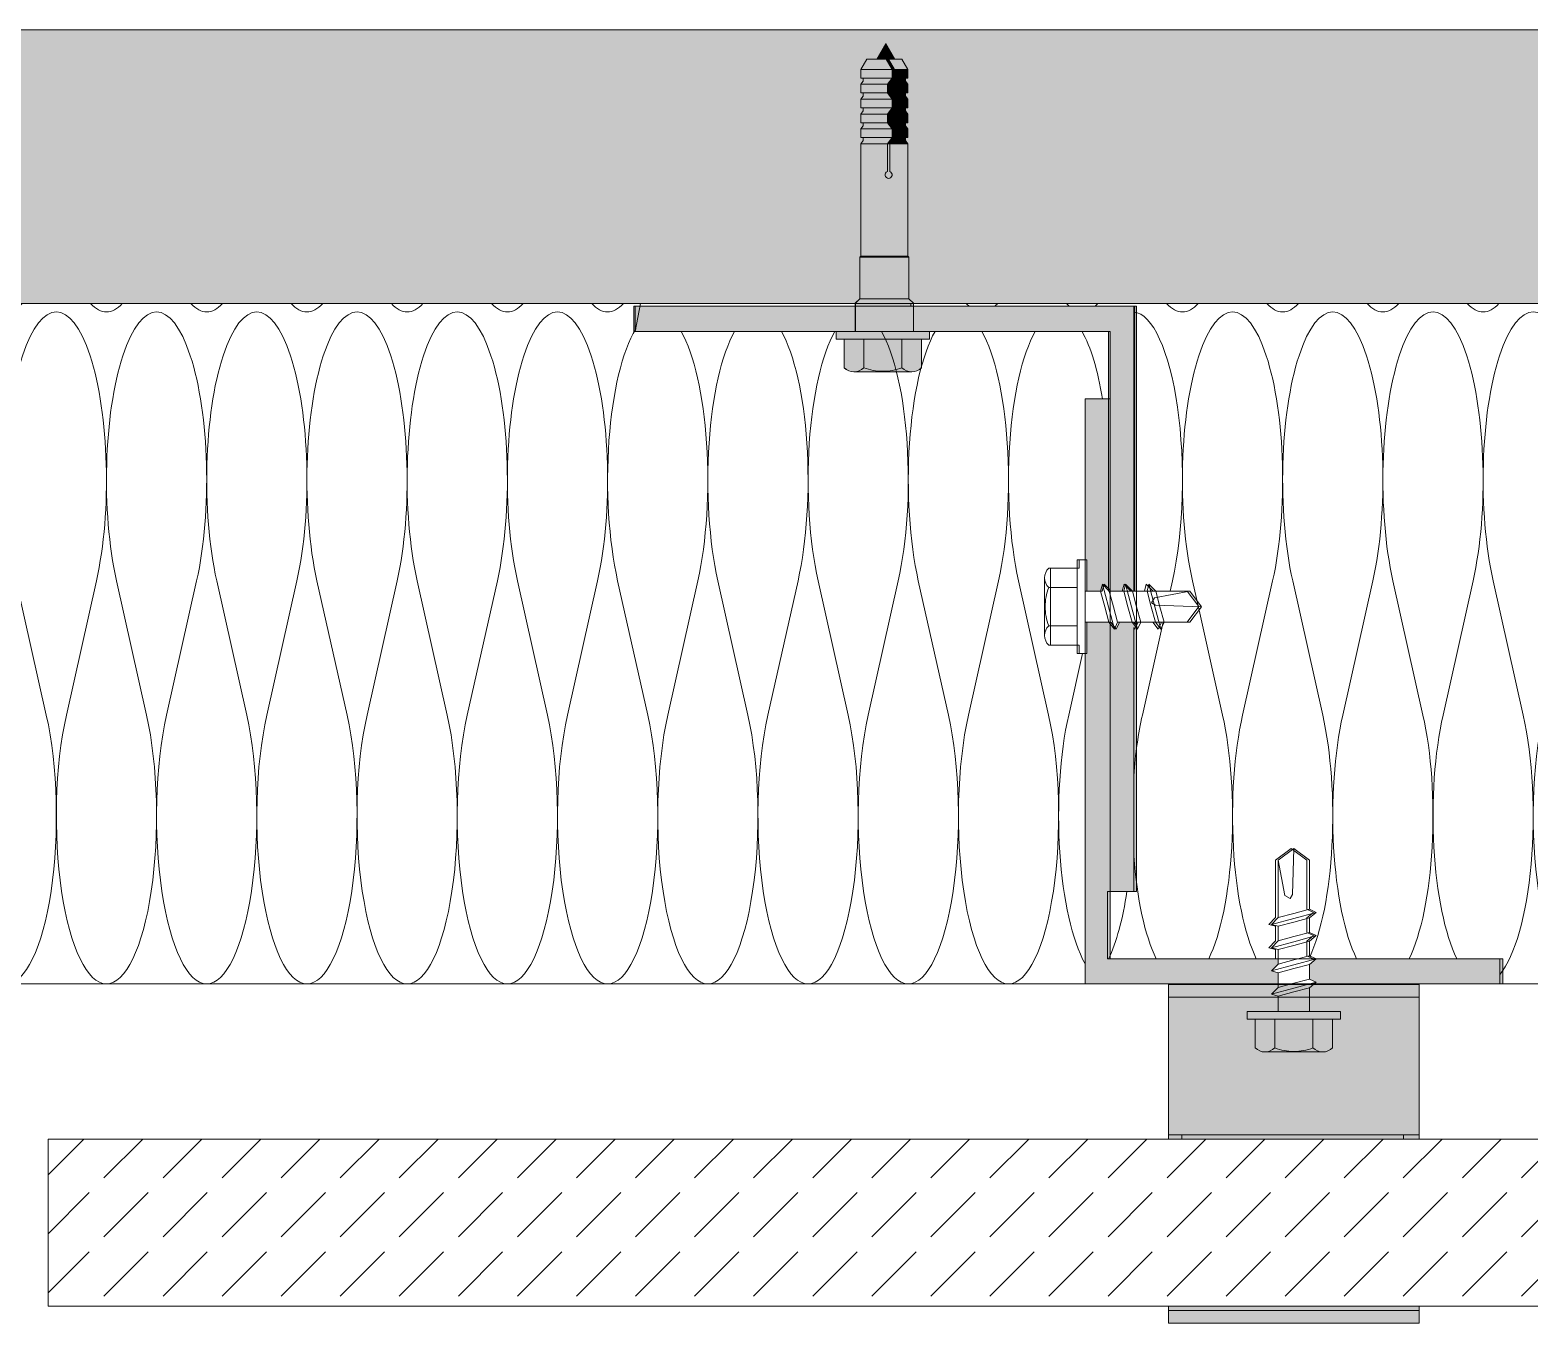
# Model space of a CAD drawing. Extents: x -106823 to -42801, y 48734 to 74234.
# Drawn here: x -58637 to -56842, y 68486 to 70034 of the extents above; entities that cross this region are included whole.
import ezdxf

# ---------------------------------------------------------------- set-up
doc = ezdxf.new("R2010")
doc.units = 0
doc.header["$MEASUREMENT"] = 0
for name, color, linetype, lineweight, true_color in [('2D - Ogólne_Pen_No__2', 7, 'Continuous', 15, 0x7f7f7f), ('2D Drafting - General_Pen_No__102', 7, 'Continuous', 13, 0xcccccc), ('2D Drafting - General_Pen_No__141', 7, 'Continuous', 0, 0xe8e8e8), ('2D Drafting - General_Pen_No__2', 7, 'Continuous', 15, 0x7f7f7f), ('2D Drafting - General_Pen_No__61', 7, 'Continuous', 20, 0x6a6a6a), ('2D Drafting - General_Pen_No__81', 7, 'Continuous', 20, 0x6a6a6a)]:
    doc.layers.add(name, color=color, linetype=linetype, lineweight=lineweight, true_color=true_color)
doc.layers.add('2D Drafting - General_Pen_No__1', color=7, linetype='Continuous', lineweight=13)
doc.layers.add('2D Drafting - General_Pen_No__121', color=255, linetype='Continuous', lineweight=0)

# ---------------------------------------------------------------- blocks, each defined once
blk = doc.blocks.new('*X56')
at = {"layer": '2D Drafting - General_Pen_No__61', "linetype": 'Continuous'}
for p, q in [((-59877.4, 69374.7), (-59888.6, 69324.7)), ((-59853.4, 69374.7), (-59817.4, 69213.9)), ((-59757.4, 69374.7), (-59793.4, 69213.9)), ((-59733.4, 69374.7), (-59697.4, 69213.9)), ((-59637.4, 69374.7), (-59673.4, 69213.9)), ((-59613.4, 69374.7), (-59577.4, 69213.9)), ((-59517.4, 69374.7), (-59553.4, 69213.9)), ((-59493.4, 69374.7), (-59457.4, 69213.9)), ((-59397.4, 69374.7), (-59433.4, 69213.9)), ((-59373.4, 69374.7), (-59337.4, 69213.9)), ((-59277.4, 69374.7), (-59313.4, 69213.9)), ((-59253.4, 69374.7), (-59217.4, 69213.9)), ((-59157.4, 69374.7), (-59193.4, 69213.9)), ((-59133.4, 69374.7), (-59097.4, 69213.9)), ((-59037.4, 69374.7), (-59073.4, 69213.9)), ((-59013.4, 69374.7), (-58977.4, 69213.9)), ((-58917.4, 69374.7), (-58953.4, 69213.9)), ((-58893.4, 69374.7), (-58857.4, 69213.9)), ((-58797.4, 69374.7), (-58833.4, 69213.9)), ((-58773.4, 69374.7), (-58737.4, 69213.9)), ((-58677.4, 69374.7), (-58713.4, 69213.9)), ((-58653.4, 69374.7), (-58617.4, 69213.9)), ((-58557.4, 69374.7), (-58593.4, 69213.9)), ((-58533.4, 69374.7), (-58497.4, 69213.9)), ((-58437.4, 69374.7), (-58473.4, 69213.9)), ((-58413.4, 69374.7), (-58377.4, 69213.9)), ((-58317.4, 69374.7), (-58353.4, 69213.9)), ((-58293.4, 69374.7), (-58257.4, 69213.9)), ((-58197.4, 69374.7), (-58233.4, 69213.9)), ((-58173.4, 69374.7), (-58137.4, 69213.9)), ((-58077.4, 69374.7), (-58113.4, 69213.9)), ((-58053.4, 69374.7), (-58017.4, 69213.9)), ((-57957.4, 69374.7), (-57993.4, 69213.9)), ((-57933.4, 69374.7), (-57897.4, 69213.9)), ((-57837.4, 69374.7), (-57873.4, 69213.9)), ((-57813.4, 69374.7), (-57777.4, 69213.9)), ((-57717.4, 69374.7), (-57753.4, 69213.9)), ((-57693.4, 69374.7), (-57657.4, 69213.9)), ((-57597.4, 69374.7), (-57633.4, 69213.9)), ((-57573.4, 69374.7), (-57537.4, 69213.9)), ((-57477.4, 69374.7), (-57513.4, 69213.9)), ((-57453.4, 69374.7), (-57417.4, 69213.9)), ((-59894.7, 69297.4), (-59913.4, 69213.9)), ((-57376.9, 69287.7), (-57393.4, 69213.9))]:
    blk.add_line(p, q, dxfattribs=at)
for centre, start_param, end_param in [((-59385.4, 69897.3), 2.820522, 2.881546), ((-59325.4, 69495.3), 4.068888, 8.497483), ((-59385.4, 69897.3), 3.141593, 3.462663), ((-59265.4, 69897.3), 2.820522, 3.141593), ((-59205.4, 69495.3), 4.068888, 8.497483), ((-59265.4, 69897.3), 3.141593, 3.462663), ((-59145.4, 69897.3), 2.820522, 3.141593), ((-59085.4, 69495.3), 4.068888, 8.497483), ((-59145.4, 69897.3), 3.141593, 3.462663), ((-59025.4, 69897.3), 2.820522, 3.141593), ((-58965.4, 69495.3), 4.068888, 8.497483), ((-59025.4, 69897.3), 3.141593, 3.462663), ((-58905.4, 69897.3), 2.820522, 3.141593), ((-58845.4, 69495.3), 4.068888, 8.497483), ((-58905.4, 69897.3), 3.141593, 3.462663), ((-58785.4, 69897.3), 2.820522, 3.141593), ((-58725.4, 69495.3), 4.068888, 8.497483), ((-58785.4, 69897.3), 3.141593, 3.462663), ((-58665.4, 69897.3), 2.820522, 3.141593), ((-58605.4, 69495.3), 4.068888, 8.497483), ((-58665.4, 69897.3), 3.141593, 3.462663), ((-58545.4, 69897.3), 2.820522, 3.141593), ((-58485.4, 69495.3), 4.068888, 8.497483), ((-58545.4, 69897.3), 3.141593, 3.462663), ((-58425.4, 69897.3), 2.820522, 3.141593), ((-58365.4, 69495.3), 4.068888, 8.497483), ((-58425.4, 69897.3), 3.141593, 3.462663), ((-58305.4, 69897.3), 2.820522, 3.141593), ((-58245.4, 69495.3), 4.068888, 8.497483), ((-58305.4, 69897.3), 3.141593, 3.462663), ((-58185.4, 69897.3), 2.820522, 3.141593), ((-58125.4, 69495.3), 4.068888, 8.497483), ((-58185.4, 69897.3), 3.141593, 3.462663), ((-58065.4, 69897.3), 2.820522, 3.141593), ((-58005.4, 69495.3), 4.068888, 8.497483), ((-58065.4, 69897.3), 3.141593, 3.462663), ((-57945.4, 69897.3), 2.820522, 3.141593), ((-57945.4, 69897.3), 3.141593, 3.462663), ((-59385.4, 69897.3), 2.921703, 3.141593), ((-59925.4, 69495.3), 0.485657, 0.765644), ((-59925.4, 69495.3), 4.068888, 5.797528), ((-59805.4, 69495.3), 0.485657, 2.214297), ((-59805.4, 69495.3), 4.068888, 5.797528), ((-59685.4, 69495.3), 0.485657, 2.214297), ((-59685.4, 69495.3), 4.068888, 5.797528), ((-59565.4, 69495.3), 0.485657, 2.214297), ((-59565.4, 69495.3), 4.068888, 5.797528), ((-59445.4, 69495.3), 0.485657, 2.214297), ((-59445.4, 69495.3), 4.068888, 5.797528), ((-57885.4, 69495.3), 0.455257, 2.214297), ((-57885.4, 69495.3), 4.068888, 5.797528), ((-57765.4, 69495.3), 0.485657, 2.214297), ((-57765.4, 69495.3), 4.068888, 5.797528), ((-57645.4, 69495.3), 0.485657, 2.214297), ((-57645.4, 69495.3), 4.068888, 5.797528), ((-57525.4, 69495.3), 0.485657, 2.214297), ((-57525.4, 69495.3), 4.068888, 5.797528), ((-57405.4, 69495.3), 0.485657, 2.214297), ((-57405.4, 69495.3), 5.215995, 5.797528), ((-59985.4, 69093.3), 4.080645, 5.344133), ((-59865.4, 69093.3), 0.927295, 3.141593), ((-59865.4, 69093.3), 3.141593, 5.35589), ((-59745.4, 69093.3), 0.927295, 3.141593), ((-59745.4, 69093.3), 3.141593, 5.35589), ((-59625.4, 69093.3), 0.927295, 3.141593), ((-59625.4, 69093.3), 3.141593, 5.35589), ((-59505.4, 69093.3), 0.927295, 3.141593), ((-59505.4, 69093.3), 3.141593, 5.35589), ((-59385.4, 69093.3), 0.927295, 3.141593), ((-59385.4, 69093.3), 3.141593, 5.35589), ((-59265.4, 69093.3), 0.927295, 3.141593), ((-59265.4, 69093.3), 3.141593, 5.35589), ((-59145.4, 69093.3), 0.927295, 3.141593), ((-59145.4, 69093.3), 3.141593, 5.35589), ((-59025.4, 69093.3), 0.927295, 3.141593), ((-59025.4, 69093.3), 3.141593, 5.35589), ((-58905.4, 69093.3), 0.927295, 3.141593), ((-58905.4, 69093.3), 3.141593, 5.35589), ((-58785.4, 69093.3), 0.927295, 3.141593), ((-58785.4, 69093.3), 3.141593, 5.35589), ((-58665.4, 69093.3), 0.927295, 3.141593), ((-58665.4, 69093.3), 3.141593, 5.35589), ((-58545.4, 69093.3), 0.927295, 3.141593), ((-58545.4, 69093.3), 3.141593, 5.35589), ((-58425.4, 69093.3), 0.927295, 3.141593), ((-58425.4, 69093.3), 3.141593, 5.35589), ((-58305.4, 69093.3), 0.927295, 3.141593), ((-58305.4, 69093.3), 3.141593, 5.35589), ((-58185.4, 69093.3), 0.927295, 3.141593), ((-58185.4, 69093.3), 3.141593, 5.35589), ((-58065.4, 69093.3), 0.927295, 3.141593), ((-58065.4, 69093.3), 3.141593, 5.35589), ((-57945.4, 69093.3), 0.927295, 3.141593), ((-57945.4, 69093.3), 3.141593, 5.35589), ((-57825.4, 69093.3), 0.927295, 3.141593), ((-57825.4, 69093.3), 3.141593, 5.35589), ((-57705.4, 69093.3), 0.927295, 3.141593), ((-57705.4, 69093.3), 3.141593, 5.35589), ((-57585.4, 69093.3), 0.927295, 3.141593), ((-57585.4, 69093.3), 3.141593, 5.35589), ((-57465.4, 69093.3), 0.927295, 3.141593), ((-57465.4, 69093.3), 3.141593, 5.35589), ((-57345.4, 69093.3), 0.927295, 2.648145)]:
    blk.add_ellipse(centre, major_axis=(0, 201), ratio=0.298507, start_param=start_param, end_param=end_param, dxfattribs=at)
blk = doc.blocks.new('Fill_28')
at = {"layer": '2D Drafting - General_Pen_No__2', "linetype": 'Continuous'}
for p, q in [((-58674.4, 69706.6), (-59404.9, 69706.6)), ((-59404.9, 69706.6), (-59404.2, 69703.1)), ((-58655.4, 69706.6), (-58674.4, 69706.6)), ((-57905.9, 69706.6), (-58655.4, 69706.6)), ((-57912.3, 69673.1), (-57905.9, 69706.6)), ((-59404.2, 69703.1), (-59398.5, 69703.1)), ((-59398.5, 69703.1), (-59398.5, 69673.1)), ((-59967, 69673.1), (-59967, 69592.3)), ((-59835.1, 69673.1), (-59967, 69673.1)), ((-59716, 69673.1), (-59835.1, 69673.1)), ((-59680.9, 69673.1), (-59716, 69673.1)), ((-59570.5, 69673.1), (-59680.9, 69673.1)), ((-59398.5, 69673.1), (-59570.5, 69673.1)), ((-57717.6, 69673.1), (-57912.3, 69673.1)), ((-57670.1, 69673.1), (-57717.6, 69673.1)), ((-57558.2, 69673.1), (-57670.1, 69673.1)), ((-57490.3, 69673.1), (-57558.2, 69673.1)), ((-57343.8, 69673.1), (-57490.3, 69673.1)), ((-57343.8, 69592.3), (-57343.8, 69673.1)), ((-59967, 69592.3), (-59937, 69592.3)), ((-59937, 69592.3), (-59937, 69399.6)), ((-57373.8, 69399.6), (-57373.8, 69592.3)), ((-57373.8, 69592.3), (-57343.8, 69592.3)), ((-59937, 69399.6), (-59927.6, 69399.6)), ((-59927.6, 69399.6), (-59927.6, 69389.9)), ((-59927.6, 69389.9), (-59893.5, 69389.9)), ((-57415.1, 69297.4), (-57415.1, 69389.9)), ((-57415.1, 69389.9), (-57381, 69389.9)), ((-57381, 69389.9), (-57381, 69399.6)), ((-57381, 69399.6), (-57373.8, 69399.6)), ((-59888.6, 69378.2), (-59888.6, 69309.1)), ((-59893.5, 69297.4), (-59927.6, 69297.4)), ((-59927.6, 69297.4), (-59927.6, 69287.7)), ((-57381, 69297.4), (-57415.1, 69297.4)), ((-57381, 69287.7), (-57381, 69297.4)), ((-59927.6, 69287.7), (-59937, 69287.7)), ((-59937, 69287.7), (-59937, 68892.3)), ((-57373.8, 69287.7), (-57381, 69287.7)), ((-57373.8, 68892.3), (-57373.8, 69287.7)), ((-59937, 68892.3), (-58655.4, 68892.3)), ((-58655.4, 68892.3), (-57373.8, 68892.3))]:
    blk.add_line(p, q, dxfattribs=at)
for centre, start, end in [((-59904.9, 69378.2), 0, 45.522), ((-59904.9, 69309.1), 314.478, 0)]:
    blk.add_arc(centre, 16.3, start, end, dxfattribs=at)
at = {"layer": '2D Drafting - General_Pen_No__61', "linetype": 'Continuous'}
blk.add_blockref('*X56', (0, 0), dxfattribs=at)
blk = doc.blocks.new('*X58')
at = {"layer": '2D Drafting - General_Pen_No__61', "linetype": 'Continuous'}
blk.add_line((-57078.3, 68892.3), (-57078.6, 68891.5), dxfattribs=at)
blk = doc.blocks.new('Fill_29')
at = {"layer": '2D Drafting - General_Pen_No__1', "linetype": 'Continuous'}
for p, q in [((-57100.5, 68891.5), (-57099.4, 68892.3)), ((-56973.8, 68891.5), (-57100.5, 68891.5)), ((-57099.4, 68892.3), (-56973.8, 68892.3)), ((-56973.8, 68892.3), (-56973.8, 68891.5))]:
    blk.add_line(p, q, dxfattribs=at)
at = {"layer": '2D Drafting - General_Pen_No__61', "linetype": 'Continuous'}
blk.add_blockref('*X58', (0, 0), dxfattribs=at)
blk = doc.blocks.new('*X62')
at = {"layer": '2D Drafting - General_Pen_No__61', "linetype": 'Continuous'}
for p, q in [((-57269.2, 69374.7), (-57272, 69362.3)), ((-57245.2, 69374.7), (-57238.5, 69344.7)), ((-57149.2, 69374.7), (-57185.2, 69213.9)), ((-57125.2, 69374.7), (-57089.2, 69213.9)), ((-57029.2, 69374.7), (-57065.2, 69213.9)), ((-57005.2, 69374.7), (-56969.2, 69213.9)), ((-56909.2, 69374.7), (-56945.2, 69213.9)), ((-56885.2, 69374.7), (-56849.2, 69213.9)), ((-56789.2, 69374.7), (-56825.2, 69213.9)), ((-56765.2, 69374.7), (-56729.2, 69213.9)), ((-56669.2, 69374.7), (-56705.2, 69213.9)), ((-56645.2, 69374.7), (-56609.2, 69213.9)), ((-56549.2, 69374.7), (-56585.2, 69213.9)), ((-56525.2, 69374.7), (-56489.2, 69213.9)), ((-56429.2, 69374.7), (-56465.2, 69213.9)), ((-56405.2, 69374.7), (-56369.2, 69213.9)), ((-56309.2, 69374.7), (-56345.2, 69213.9)), ((-56285.2, 69374.7), (-56249.2, 69213.9)), ((-56189.2, 69374.7), (-56225.2, 69213.9)), ((-56165.2, 69374.7), (-56129.2, 69213.9)), ((-56069.2, 69374.7), (-56105.2, 69213.9)), ((-56045.2, 69374.7), (-56009.2, 69213.9)), ((-55949.2, 69374.7), (-55985.2, 69213.9)), ((-55925.2, 69374.7), (-55889.2, 69213.9)), ((-55829.2, 69374.7), (-55865.2, 69213.9)), ((-55805.2, 69374.7), (-55769.2, 69213.9)), ((-55709.2, 69374.7), (-55745.2, 69213.9)), ((-55685.2, 69374.7), (-55649.2, 69213.9)), ((-55589.2, 69374.7), (-55625.2, 69213.9)), ((-55565.2, 69374.7), (-55529.2, 69213.9)), ((-57238.1, 69343.1), (-57209.2, 69213.9)), ((-57280.3, 69325), (-57305.2, 69213.9)), ((-55482.2, 69316.5), (-55505.2, 69213.9))]:
    blk.add_line(p, q, dxfattribs=at)
for centre, start_param, end_param in [((-57497.2, 69897.3), 5.962114, 6.023139), ((-57497.2, 69897.3), 0.260046, 0.321072), ((-57377.2, 69897.3), 5.962114, 6.023139), ((-57377.2, 69897.3), 0.260046, 0.321072), ((-57257.2, 69897.3), 5.962114, 6.283185), ((-57197.2, 69495.3), 0.927295, 5.35589), ((-57257.2, 69897.3), 0, 0.321072), ((-57137.2, 69897.3), 5.962114, 6.283185), ((-57077.2, 69495.3), 0.927295, 5.35589), ((-57137.2, 69897.3), 0, 0.321072), ((-57017.2, 69897.3), 5.962114, 6.283185), ((-56957.2, 69495.3), 0.927295, 5.35589), ((-57017.2, 69897.3), 0, 0.321072), ((-56897.2, 69897.3), 5.962114, 6.283185), ((-56837.2, 69495.3), 0.927295, 5.35589), ((-56897.2, 69897.3), 0, 0.321072), ((-56777.2, 69897.3), 5.962114, 6.283185), ((-56717.2, 69495.3), 0.927295, 5.35589), ((-56777.2, 69897.3), 0, 0.321072), ((-56657.2, 69897.3), 5.962114, 6.283185), ((-56597.2, 69495.3), 0.927295, 5.35589), ((-56657.2, 69897.3), 0, 0.321072), ((-56537.2, 69897.3), 5.962114, 6.283185), ((-56477.2, 69495.3), 0.927295, 5.35589), ((-56537.2, 69897.3), 0, 0.321072), ((-56417.2, 69897.3), 5.962114, 6.283185), ((-56357.2, 69495.3), 0.927295, 5.35589), ((-56417.2, 69897.3), 0, 0.321072), ((-56297.2, 69897.3), 5.962114, 6.283185), ((-56237.2, 69495.3), 0.927295, 5.35589), ((-56297.2, 69897.3), 0, 0.321072), ((-56177.2, 69897.3), 5.962114, 6.283185), ((-56117.2, 69495.3), 0.927295, 5.35589), ((-56177.2, 69897.3), 0, 0.321072), ((-56057.2, 69897.3), 5.962114, 6.283185), ((-55997.2, 69495.3), 0.927295, 5.35589), ((-56057.2, 69897.3), 0, 0.321072), ((-55937.2, 69897.3), 5.962114, 6.283185), ((-55877.2, 69495.3), 0.927295, 5.35589), ((-55937.2, 69897.3), 0, 0.321072), ((-55817.2, 69897.3), 5.962114, 6.283185), ((-55757.2, 69495.3), 0.927295, 5.35589), ((-55817.2, 69897.3), 0, 0.321072), ((-55697.2, 69897.3), 5.962114, 6.283185), ((-55637.2, 69495.3), 0.927295, 5.35589), ((-55697.2, 69897.3), 0, 0.321072), ((-55577.2, 69897.3), 5.962114, 6.283185), ((-55517.2, 69495.3), 2.519182, 5.35589), ((-55577.2, 69897.3), 0, 0.321072), ((-57317.2, 69495.3), 0.927295, 3.112603), ((-57257.2, 69093.3), 4.068888, 4.471032), ((-57257.2, 69093.3), 0.553392, 2.214297), ((-57137.2, 69093.3), 4.068888, 5.729793), ((-57137.2, 69093.3), 0.571829, 2.214297), ((-57017.2, 69093.3), 4.068888, 5.729793), ((-57017.2, 69093.3), 0.553392, 2.214297), ((-56897.2, 69093.3), 4.068888, 5.729793), ((-56897.2, 69093.3), 0.34394, 2.214297), ((-56777.2, 69093.3), 4.068888, 6.283185), ((-56777.2, 69093.3), 0, 2.214297), ((-56657.2, 69093.3), 4.068888, 6.283185), ((-56657.2, 69093.3), 0, 2.214297), ((-56537.2, 69093.3), 4.068888, 6.283185), ((-56537.2, 69093.3), 0, 2.214297), ((-56417.2, 69093.3), 4.068888, 6.283185), ((-56417.2, 69093.3), 0, 2.214297), ((-56297.2, 69093.3), 4.068888, 6.283185), ((-56297.2, 69093.3), 0, 2.214297), ((-56177.2, 69093.3), 4.068888, 6.283185), ((-56177.2, 69093.3), 0, 2.214297), ((-56057.2, 69093.3), 4.068888, 6.283185), ((-56057.2, 69093.3), 0, 2.214297), ((-55937.2, 69093.3), 4.068888, 6.283185), ((-55937.2, 69093.3), 0, 2.214297), ((-55817.2, 69093.3), 4.068888, 6.283185), ((-55817.2, 69093.3), 0, 2.214297), ((-55697.2, 69093.3), 4.068888, 6.283185), ((-55697.2, 69093.3), 0, 2.214297), ((-55577.2, 69093.3), 4.068888, 6.283185), ((-55577.2, 69093.3), 0, 2.214297), ((-55457.2, 69093.3), 4.068888, 5.853038), ((-57257.2, 69093.3), 4.953746, 5.729793), ((-57377.2, 69093.3), 0.553392, 1.104937)]:
    blk.add_ellipse(centre, major_axis=(0, -201), ratio=0.298507, start_param=start_param, end_param=end_param, dxfattribs=at)
blk = doc.blocks.new('Fill_31')
at = {"layer": '2D Drafting - General_Pen_No__2', "linetype": 'Continuous'}
for p, q in [((-56786.7, 69706.6), (-57582.4, 69706.6)), ((-57582.4, 69706.6), (-57582.4, 69703.1)), ((-55482.2, 69706.6), (-56786.7, 69706.6)), ((-55482.2, 68892.3), (-55482.2, 69706.6)), ((-57582.4, 69703.1), (-57315.5, 69703.1)), ((-57315.5, 69703.1), (-57315.5, 69692.3)), ((-57315.5, 69692.3), (-57315.5, 69362.3)), ((-57302.7, 69362.3), (-57300.5, 69370.5)), ((-57300.5, 69370.5), (-57292.3, 69362.3)), ((-57315.5, 69362.3), (-57302.7, 69362.3)), ((-57292.3, 69362.3), (-57251.7, 69362.3)), ((-57251.7, 69362.3), (-57237.7, 69343.7)), ((-57237.7, 69343.7), (-57251.7, 69325)), ((-57314, 69316.8), (-57315.5, 69318.6)), ((-57315.5, 69318.6), (-57315.5, 69003)), ((-57310.2, 69325), (-57314, 69316.8)), ((-57292.8, 69325), (-57310.2, 69325)), ((-57286.2, 69316.8), (-57292.8, 69325)), ((-57282.4, 69325), (-57286.2, 69316.8)), ((-57251.7, 69325), (-57282.4, 69325)), ((-57145.6, 69040.2), (-57127, 69054.1)), ((-57127, 69054.1), (-57108.3, 69040.2)), ((-57145.6, 68971.6), (-57145.6, 69040.2)), ((-57108.3, 69040.2), (-57108.3, 68981.6)), ((-57345.5, 69003), (-57347, 69003)), ((-57347, 69003), (-57347, 68922.3)), ((-57315.5, 69003), (-57345.5, 69003)), ((-57153.8, 68963.4), (-57145.6, 68971.6)), ((-57108.3, 68981.6), (-57100.1, 68977.8)), ((-57100.1, 68977.8), (-57108.3, 68971.2)), ((-57108.3, 68971.2), (-57108.3, 68953.8)), ((-57145.6, 68961.2), (-57153.8, 68963.4)), ((-57145.6, 68943.8), (-57145.6, 68961.2)), ((-57108.3, 68953.8), (-57100.1, 68950)), ((-57153.8, 68935.6), (-57145.6, 68943.8)), ((-57145.6, 68933.4), (-57153.8, 68935.6)), ((-57100.1, 68950), (-57108.3, 68943.4)), ((-57108.3, 68943.4), (-57108.3, 68926)), ((-57347, 68922.3), (-57145.6, 68922.3)), ((-57145.6, 68922.3), (-57145.6, 68933.4)), ((-57108.3, 68926), (-57100.5, 68922.3)), ((-57100.5, 68922.3), (-56877, 68922.3)), ((-56877, 68922.3), (-56877, 68892.3)), ((-56877, 68892.3), (-56786.7, 68892.3)), ((-56786.7, 68892.3), (-55482.2, 68892.3))]:
    blk.add_line(p, q, dxfattribs=at)
at = {"layer": '2D Drafting - General_Pen_No__61', "linetype": 'Continuous'}
blk.add_blockref('*X62', (0, 0), dxfattribs=at)

msp = doc.modelspace()

# ---------------------------------------------------------------- hatches: boundary and pattern name
at = {"layer": '2D Drafting - General_Pen_No__102', "linetype": 'Continuous'}
for points in [[(-57273.8, 68876.49), (-56973.8, 68876.49), (-56973.8, 68891.49), (-57273.8, 68891.49)], [(-56973.8, 68711.49), (-56973.8, 68876.49), (-57273.8, 68876.49), (-57273.8, 68711.49)], [(-57273.8, 68711.49), (-57273.8, 68706.58), (-56973.8, 68706.58), (-56973.8, 68711.49)], [(-56973.8, 68501.49), (-56973.8, 68506.58), (-57273.8, 68506.58), (-57273.8, 68501.49)], [(-56973.8, 68486.49), (-56973.8, 68501.49), (-57273.8, 68501.49), (-57273.8, 68486.49)]]:
    msp.add_hatch(color=256, dxfattribs=at).paths.add_polyline_path(points, flags=0)
at = {"layer": '2D Drafting - General_Pen_No__121', "linetype": 'Continuous'}
for points in [[(-57612.29, 70017.66), (-57623.11, 69998.93), (-57601.48, 69998.93)], [(-57635.07, 69998.93), (-57642.21, 69986.55), (-57604.73, 69986.55), (-57611.88, 69998.93)], [(-57611.88, 69998.93), (-57604.73, 69986.55), (-57601.77, 69986.55), (-57608.92, 69998.93)], [(-57608.92, 69998.93), (-57601.77, 69986.55), (-57585.86, 69986.55), (-57593.01, 69998.93)], [(-57642.21, 69976.2), (-57604.73, 69976.2), (-57604.73, 69986.55), (-57642.21, 69986.55)], [(-57639.26, 69976.2), (-57639.26, 69972.5), (-57642.21, 69968.76), (-57610.48, 69968.76), (-57604.73, 69976.2)], [(-57607.52, 69968.76), (-57601.77, 69976.2), (-57604.73, 69976.2), (-57610.48, 69968.76)], [(-57588.82, 69976.2), (-57601.77, 69976.2), (-57607.52, 69968.76), (-57585.86, 69968.76), (-57588.82, 69972.5)], [(-57601.77, 69976.2), (-57601.77, 69986.55), (-57604.73, 69986.55), (-57604.73, 69976.2)], [(-57601.77, 69976.2), (-57585.86, 69976.2), (-57585.86, 69986.55), (-57601.77, 69986.55)], [(-57642.21, 69968.76), (-57642.21, 69958.4), (-57610.48, 69958.4), (-57610.48, 69968.76)], [(-57639.26, 69958.4), (-57639.26, 69954.7), (-57642.21, 69950.96), (-57604.73, 69950.96), (-57610.48, 69958.4)], [(-57607.52, 69958.4), (-57607.52, 69968.76), (-57610.48, 69968.76), (-57610.48, 69958.4)], [(-57610.48, 69958.4), (-57604.73, 69950.96), (-57601.77, 69950.96), (-57607.52, 69958.4)], [(-57585.86, 69968.76), (-57607.52, 69968.76), (-57607.52, 69958.4), (-57585.86, 69958.4)], [(-57588.82, 69958.4), (-57607.52, 69958.4), (-57601.77, 69950.96), (-57585.86, 69950.96), (-57588.82, 69954.7)], [(-57642.21, 69950.96), (-57642.21, 69940.61), (-57604.73, 69940.61), (-57604.73, 69950.96)], [(-57639.26, 69940.61), (-57639.26, 69936.91), (-57642.21, 69933.16), (-57610.48, 69933.16), (-57604.73, 69940.61)], [(-57604.73, 69940.61), (-57610.48, 69933.16), (-57607.52, 69933.16), (-57601.77, 69940.61)], [(-57607.52, 69933.16), (-57585.86, 69933.16), (-57588.82, 69936.91), (-57588.82, 69940.61), (-57601.77, 69940.61)], [(-57604.73, 69950.96), (-57604.73, 69940.61), (-57601.77, 69940.61), (-57601.77, 69950.96)], [(-57585.86, 69950.96), (-57601.77, 69950.96), (-57601.77, 69940.61), (-57585.86, 69940.61)], [(-57642.21, 69922.81), (-57610.48, 69922.81), (-57610.48, 69933.16), (-57642.21, 69933.16)], [(-57639.26, 69922.81), (-57639.26, 69919.11), (-57642.21, 69915.37), (-57604.73, 69915.37), (-57610.48, 69922.81)], [(-57607.52, 69922.81), (-57607.52, 69933.16), (-57610.48, 69933.16), (-57610.48, 69922.81)], [(-57610.48, 69922.81), (-57604.73, 69915.37), (-57601.77, 69915.37), (-57607.52, 69922.81)], [(-57585.86, 69933.16), (-57607.52, 69933.16), (-57607.52, 69922.81), (-57585.86, 69922.81)], [(-57588.82, 69922.81), (-57607.52, 69922.81), (-57601.77, 69915.37), (-57585.86, 69915.37), (-57588.82, 69919.11)], [(-57642.21, 69905.01), (-57604.73, 69905.01), (-57604.73, 69915.37), (-57642.21, 69915.37)], [(-57639.26, 69905.01), (-57639.26, 69901.31), (-57642.21, 69897.57), (-57610.48, 69897.57), (-57604.73, 69905.01)], [(-57607.52, 69897.57), (-57601.77, 69905.01), (-57604.73, 69905.01), (-57610.48, 69897.57)], [(-57588.82, 69905.01), (-57601.77, 69905.01), (-57607.52, 69897.57), (-57585.86, 69897.57), (-57588.82, 69901.31)], [(-57601.77, 69905.01), (-57601.77, 69915.37), (-57604.73, 69915.37), (-57604.73, 69905.01)], [(-57585.86, 69915.37), (-57601.77, 69915.37), (-57601.77, 69905.01), (-57585.86, 69905.01)], [(-57642.21, 69763.15), (-57585.86, 69763.15), (-57585.86, 69897.57), (-57607.52, 69897.57), (-57607.52, 69864.26, -5.4750432), (-57610.48, 69864.26), (-57610.48, 69897.57), (-57642.21, 69897.57)], [(-57610.48, 69897.57), (-57610.48, 69864.26, 5.4750432), (-57607.52, 69864.26), (-57607.52, 69897.57)], [(-57643.46, 69761.91), (-57584.62, 69761.91), (-57585.86, 69763.15), (-57642.21, 69763.15)], [(-57643.46, 69712.16), (-57584.62, 69712.16), (-57584.62, 69761.91), (-57643.46, 69761.91)], [(-57648.78, 69706.58), (-57579.2, 69706.58), (-57579.2, 69706.75), (-57584.62, 69712.16), (-57643.36, 69712.16), (-57648.78, 69706.75)], [(-57648.78, 69703.06), (-57616.07, 69703.06), (-57579.2, 69703.06), (-57579.2, 69706.58), (-57587.35, 69706.58), (-57648.78, 69706.58)], [(-57648.78, 69673.06), (-57612.2, 69673.06), (-57579.2, 69673.06), (-57579.2, 69703.06), (-57615.12, 69703.06), (-57648.78, 69703.06)], [(-57648.78, 69703.06), (-57648.78, 69673.06), (-57612.2, 69673.06), (-57579.2, 69673.06), (-57579.2, 69703.06), (-57616.07, 69703.06)], [(-57615.88, 69673.06), (-57671.8, 69673.06), (-57671.8, 69663.74), (-57615.88, 69663.74), (-57559.96, 69663.74), (-57559.96, 69673.06)], [(-57662.09, 69663.74), (-57662.09, 69629.57, 0.4195601), (-57638.79, 69629.57), (-57638.79, 69663.74)], [(-57638.79, 69663.74), (-57638.79, 69629.57, 0.092424), (-57615.88, 69625.3, 0.092424), (-57592.97, 69629.57), (-57592.97, 69663.74), (-57615.88, 69663.74)], [(-57592.97, 69663.74), (-57592.97, 69629.57, 0.4195601), (-57569.67, 69629.57), (-57569.67, 69663.74)], [(-57615.88, 69625.3, -0.092424), (-57638.79, 69629.57, -0.201281), (-57650.44, 69624.68), (-57581.32, 69624.68, -0.201281), (-57592.97, 69629.57, -0.092424)]]:
    msp.add_hatch(color=256, dxfattribs=at).paths.add_polyline_path(points, flags=0)
at = {"layer": '2D Drafting - General_Pen_No__141', "linetype": 'Continuous'}
for points in [[(-57648.87, 69673.06), (-57914.13, 69673.06), (-57914.13, 69703.06), (-57784.13, 69703.06), (-57648.87, 69703.06)], [(-57345.64, 69673.06), (-57559.96, 69673.06), (-57579.2, 69673.06), (-57579.2, 69703.06), (-57314.13, 69703.06), (-57314.13, 69692.3), (-57314.13, 69362.29), (-57318.87, 69362.29), (-57327.07, 69370.49), (-57329.27, 69362.29), (-57345.64, 69362.29)], [(-57373.8, 69592.3), (-57343.8, 69592.3), (-57343.8, 69363.39), (-57350.91, 69370.49), (-57353.11, 69362.29), (-57371.64, 69362.29), (-57371.64, 69399.57), (-57373.8, 69399.57)], [(-57343.8, 68922.3), (-57142.44, 68922.3), (-57142.44, 68915.96), (-57150.64, 68907.76), (-57142.44, 68905.56), (-57142.44, 68892.3), (-57373.8, 68892.3), (-57373.8, 69287.73), (-57371.64, 69287.73), (-57371.64, 69325.01), (-57343.8, 69325.01)], [(-57312.29, 69321.3), (-57312.29, 69003.02), (-57343.8, 69003.02), (-57343.8, 69325.01), (-57343.12, 69325.01), (-57336.52, 69316.81), (-57332.72, 69325.01), (-57315.28, 69325.01)], [(-57097.3, 68922.3), (-56873.8, 68922.3), (-56873.8, 68892.3), (-57099.45, 68892.3), (-57096.96, 68894.3), (-57105.16, 68898.11), (-57105.16, 68915.55), (-57096.96, 68922.15)]]:
    msp.add_hatch(color=256, dxfattribs=at).paths.add_polyline_path(points, flags=0)
at = {"layer": '2D Drafting - General_Pen_No__81', "linetype": 'Continuous'}
h = msp.add_hatch(dxfattribs=at)
h.set_pattern_fill('Solid___Dashed', color=256, style=0, pattern_type=2)
h.set_pattern_definition([(45, (0, 0), (-70.71068, 70.71068), []), (45, (-35.36, 35.36), (-70.71068, 70.71068), [75, -25])])
h.paths.add_polyline_path([(-72521.93, 70033.7), (-72521.93, 69706.58), (-57907.45, 69706.58), (-57852.14, 69706.58), (-57814.86, 69706.58), (-57744.53, 69706.58), (-57632.51, 69706.58), (-57589.7, 69706.58), (-57316.82, 69706.58), (-55482.21, 69706.58), (-55482.21, 70033.7)], flags=0)
h = msp.add_hatch(dxfattribs=at)
h.set_pattern_fill('Beton', color=256, style=0, pattern_type=2)
h.set_pattern_definition([(45, (0, 0), (-70.71068, 70.71068), [75, -25]), (45, (7e-15, 70.71), (-70.71068, 70.71068), [75, -25])])
h.paths.add_polyline_path([(-58615.38, 68506.58), (-58615.38, 68706.58), (-55485.75, 68706.58), (-55485.75, 68506.58)], flags=0)
msp.add_hatch(color=256, dxfattribs=at).paths.add_polyline_path([(-57257.8, 68706.58), (-57257.8, 68711.49), (-56992.57, 68711.49), (-56992.57, 68706.58)], flags=0)
msp.add_hatch(color=256, dxfattribs=at).paths.add_polyline_path([(-57257.8, 68706.58), (-57257.8, 68711.49), (-56992.57, 68711.49), (-56992.57, 68706.58)], flags=0)

# ---------------------------------------------------------------- linework, layer by layer
at = {"layer": '2D - Ogólne_Pen_No__2', "linetype": 'Continuous'}
for p, q in [((-57623.11, 69998.93), (-57612.29, 70017.66)), ((-57601.48, 69998.93), (-57612.29, 70017.66)), ((-57635.07, 69998.93), (-57642.21, 69986.55)), ((-57593.01, 69998.93), (-57635.07, 69998.93)), ((-57611.88, 69998.93), (-57604.73, 69986.55)), ((-57608.92, 69998.93), (-57601.77, 69986.55)), ((-57593.01, 69998.93), (-57585.86, 69986.55)), ((-57642.21, 69986.55), (-57642.21, 69976.2)), ((-57585.86, 69986.55), (-57642.21, 69986.55)), ((-57585.86, 69976.2), (-57642.21, 69976.2)), ((-57639.26, 69976.2), (-57639.26, 69972.5)), ((-57604.73, 69976.2), (-57610.48, 69968.76)), ((-57601.77, 69976.2), (-57607.52, 69968.76)), ((-57604.73, 69986.55), (-57604.73, 69976.2)), ((-57601.77, 69986.55), (-57601.77, 69976.2)), ((-57588.82, 69976.2), (-57588.82, 69972.5)), ((-57585.86, 69986.55), (-57585.86, 69976.2)), ((-57639.26, 69972.5), (-57642.21, 69968.76)), ((-57642.21, 69968.76), (-57642.21, 69958.4)), ((-57585.86, 69968.76), (-57642.21, 69968.76)), ((-57642.21, 69958.4), (-57639.26, 69958.4)), ((-57585.86, 69958.4), (-57642.21, 69958.4)), ((-57639.26, 69958.4), (-57639.26, 69954.7)), ((-57610.48, 69968.76), (-57610.48, 69958.4)), ((-57610.48, 69958.4), (-57604.73, 69950.96)), ((-57607.52, 69968.76), (-57607.52, 69958.4)), ((-57607.52, 69958.4), (-57601.77, 69950.96)), ((-57588.82, 69972.5), (-57585.86, 69968.76)), ((-57588.82, 69958.4), (-57588.82, 69954.7)), ((-57585.86, 69958.4), (-57588.82, 69958.4)), ((-57585.86, 69968.76), (-57585.86, 69958.4)), ((-57639.26, 69954.7), (-57642.21, 69950.96)), ((-57642.21, 69950.96), (-57642.21, 69940.61)), ((-57585.86, 69950.96), (-57642.21, 69950.96)), ((-57642.21, 69940.61), (-57639.26, 69940.61)), ((-57585.86, 69940.61), (-57642.21, 69940.61)), ((-57639.26, 69940.61), (-57639.26, 69936.91)), ((-57604.73, 69940.61), (-57610.48, 69933.16)), ((-57601.77, 69940.61), (-57607.52, 69933.16)), ((-57604.73, 69950.96), (-57604.73, 69940.61)), ((-57601.77, 69950.96), (-57601.77, 69940.61)), ((-57588.82, 69954.7), (-57585.86, 69950.96)), ((-57588.82, 69940.61), (-57588.82, 69936.91)), ((-57585.86, 69940.61), (-57588.82, 69940.61)), ((-57585.86, 69950.96), (-57585.86, 69940.61)), ((-57639.26, 69936.91), (-57642.21, 69933.16)), ((-57642.21, 69933.16), (-57642.21, 69922.81)), ((-57585.86, 69933.16), (-57642.21, 69933.16)), ((-57642.21, 69922.81), (-57639.26, 69922.81)), ((-57585.86, 69922.81), (-57642.21, 69922.81)), ((-57639.26, 69922.81), (-57639.26, 69919.11)), ((-57610.48, 69933.16), (-57610.48, 69922.81)), ((-57610.48, 69922.81), (-57604.73, 69915.37)), ((-57607.52, 69933.16), (-57607.52, 69922.81)), ((-57607.52, 69922.81), (-57601.77, 69915.37)), ((-57588.82, 69936.91), (-57585.86, 69933.16)), ((-57588.82, 69922.81), (-57588.82, 69919.11)), ((-57585.86, 69922.81), (-57588.82, 69922.81)), ((-57585.86, 69933.16), (-57585.86, 69922.81)), ((-57639.26, 69919.11), (-57642.21, 69915.37)), ((-57642.21, 69915.37), (-57642.21, 69905.01)), ((-57585.86, 69915.37), (-57642.21, 69915.37)), ((-57642.21, 69905.01), (-57639.26, 69905.01)), ((-57585.86, 69905.01), (-57642.21, 69905.01)), ((-57639.26, 69905.01), (-57639.26, 69901.31)), ((-57604.73, 69905.01), (-57610.48, 69897.57)), ((-57601.77, 69905.01), (-57607.52, 69897.57)), ((-57604.73, 69915.37), (-57604.73, 69905.01)), ((-57601.77, 69915.37), (-57601.77, 69905.01)), ((-57588.82, 69919.11), (-57585.86, 69915.37)), ((-57588.82, 69905.01), (-57588.82, 69901.31)), ((-57585.86, 69905.01), (-57588.82, 69905.01)), ((-57585.86, 69915.37), (-57585.86, 69905.01)), ((-57639.26, 69901.31), (-57642.21, 69897.57)), ((-57642.21, 69897.57), (-57642.21, 69763.15)), ((-57585.86, 69897.57), (-57642.21, 69897.57)), ((-57610.48, 69897.57), (-57610.48, 69864.26)), ((-57607.52, 69897.57), (-57607.52, 69864.26)), ((-57588.82, 69901.31), (-57585.86, 69897.57)), ((-57585.86, 69897.57), (-57585.86, 69763.15)), ((-57642.21, 69763.15), (-57643.46, 69761.91)), ((-57643.46, 69761.91), (-57643.46, 69712.16)), ((-57584.62, 69761.91), (-57643.46, 69761.91)), ((-57642.21, 69763.15), (-57585.86, 69763.15)), ((-57585.86, 69763.15), (-57584.62, 69761.91)), ((-57584.62, 69761.91), (-57584.62, 69712.16)), ((-57643.46, 69712.16), (-57648.87, 69706.75)), ((-57648.87, 69706.75), (-57648.87, 69703.06)), ((-57584.62, 69712.16), (-57643.46, 69712.16)), ((-57584.62, 69712.16), (-57579.2, 69706.75)), ((-57579.2, 69706.75), (-57579.2, 69703.06)), ((-57648.87, 69703.06), (-57616.96, 69703.06)), ((-57579.2, 69703.06), (-57617.91, 69703.06))]:
    msp.add_line(p, q, dxfattribs=at)
msp.add_arc((-57609, 69860.35), 4.18, 110.70161, 69.29839, dxfattribs=at)
at = {"layer": '2D Drafting - General_Pen_No__2', "linetype": 'Continuous'}
for p, q in [((-58636.96, 70033.7), (-72521.93, 70033.7)), ((-58636.96, 70033.7), (-55482.21, 70033.7)), ((-72521.93, 69706.58), (-55482.21, 69706.58)), ((-57312.29, 69703.06), (-57912.29, 69703.06)), ((-57912.29, 69673.06), (-57912.29, 69703.06)), ((-57782.29, 69703.06), (-57312.29, 69703.06)), ((-57648.87, 69673.06), (-57648.87, 69703.06)), ((-57579.2, 69673.06), (-57579.2, 69703.06)), ((-57312.29, 69703.06), (-57312.29, 69692.3)), ((-57312.29, 69003.02), (-57312.29, 69692.3)), ((-57912.29, 69673.06), (-57343.8, 69673.06)), ((-57671.8, 69663.74), (-57671.8, 69673.06)), ((-57671.8, 69673.06), (-57615.88, 69673.06)), ((-57559.96, 69673.06), (-57615.88, 69673.06)), ((-57559.96, 69663.74), (-57559.96, 69673.06)), ((-57343.8, 69003.02), (-57343.8, 69673.06)), ((-57615.88, 69663.74), (-57671.8, 69663.74)), ((-57662.09, 69629.57), (-57662.09, 69663.74)), ((-57638.79, 69629.57), (-57638.79, 69663.74)), ((-57615.88, 69663.74), (-57559.96, 69663.74)), ((-57592.97, 69629.57), (-57592.97, 69663.74)), ((-57569.67, 69629.57), (-57569.67, 69663.74)), ((-57581.32, 69624.68), (-57650.44, 69624.68)), ((-57373.8, 69592.3), (-57343.8, 69592.3)), ((-57373.8, 68892.3), (-57373.8, 69592.3)), ((-57343.8, 68922.3), (-57343.8, 69592.3)), ((-57417.29, 69389.86), (-57383.12, 69389.86)), ((-57383.12, 69343.65), (-57383.12, 69399.57)), ((-57383.12, 69399.57), (-57373.8, 69399.57)), ((-57373.8, 69399.57), (-57373.8, 69343.65)), ((-57422.18, 69378.21), (-57422.18, 69309.09)), ((-57417.29, 69366.56), (-57383.12, 69366.56)), ((-57355.27, 69362.29), (-57353.07, 69370.49)), ((-57353.07, 69370.49), (-57344.87, 69362.29)), ((-57353.07, 69370.49), (-57345.88, 69343.65)), ((-57327.43, 69362.29), (-57325.23, 69370.49)), ((-57327.43, 69362.29), (-57325.23, 69370.49)), ((-57325.23, 69370.49), (-57317.03, 69362.29)), ((-57325.23, 69370.49), (-57318.04, 69343.65)), ((-57325.23, 69370.49), (-57317.03, 69362.29)), ((-57325.23, 69370.49), (-57318.04, 69343.65)), ((-57299.59, 69362.29), (-57297.39, 69370.49)), ((-57297.39, 69370.49), (-57289.19, 69362.29)), ((-57297.39, 69370.49), (-57290.2, 69343.65)), ((-57373.8, 69362.29), (-57355.27, 69362.29)), ((-57355.27, 69362.29), (-57350.27, 69343.65)), ((-57344.87, 69362.29), (-57339.88, 69343.65)), ((-57344.87, 69362.29), (-57327.43, 69362.29)), ((-57327.43, 69362.29), (-57322.43, 69343.65)), ((-57327.43, 69362.29), (-57322.43, 69343.65)), ((-57289.19, 69362.29), (-57327.43, 69362.29)), ((-57317.03, 69362.29), (-57312.03, 69343.65)), ((-57317.03, 69362.29), (-57312.03, 69343.65)), ((-57317.03, 69362.29), (-57299.59, 69362.29)), ((-57317.03, 69362.29), (-57248.52, 69362.29)), ((-57299.59, 69362.29), (-57294.59, 69343.65)), ((-57290.57, 69354.29), (-57294.35, 69348.08)), ((-57294.35, 69348.08), (-57289.49, 69345.39)), ((-57248.52, 69362.29), (-57290.57, 69354.29)), ((-57289.19, 69362.29), (-57284.19, 69343.65)), ((-57248.52, 69362.29), (-57234.54, 69343.65)), ((-57383.12, 69343.65), (-57383.12, 69287.73)), ((-57373.8, 69287.73), (-57373.8, 69343.65)), ((-57345.28, 69325.01), (-57350.27, 69343.65)), ((-57338.69, 69316.81), (-57345.88, 69343.65)), ((-57334.88, 69325.01), (-57339.88, 69343.65)), ((-57317.44, 69325.01), (-57322.43, 69343.65)), ((-57317.44, 69325.01), (-57322.43, 69343.65)), ((-57310.85, 69316.81), (-57318.04, 69343.65)), ((-57310.85, 69316.81), (-57318.04, 69343.65)), ((-57307.04, 69325.01), (-57312.03, 69343.65)), ((-57307.04, 69325.01), (-57312.03, 69343.65)), ((-57289.6, 69325.01), (-57294.59, 69343.65)), ((-57283, 69316.81), (-57290.2, 69343.65)), ((-57289.49, 69345.39), (-57234.54, 69343.65)), ((-57279.2, 69325.01), (-57284.19, 69343.65)), ((-57248.52, 69325.01), (-57234.54, 69343.65)), ((-57417.29, 69320.74), (-57383.12, 69320.74)), ((-57373.8, 69325.01), (-57345.28, 69325.01)), ((-57338.69, 69316.81), (-57345.28, 69325.01)), ((-57334.88, 69325.01), (-57338.69, 69316.81)), ((-57334.88, 69325.01), (-57317.44, 69325.01)), ((-57279.2, 69325.01), (-57317.44, 69325.01)), ((-57310.85, 69316.81), (-57317.44, 69325.01)), ((-57310.85, 69316.81), (-57317.44, 69325.01)), ((-57307.04, 69325.01), (-57310.85, 69316.81)), ((-57307.04, 69325.01), (-57310.85, 69316.81)), ((-57307.04, 69325.01), (-57289.6, 69325.01)), ((-57307.04, 69325.01), (-57248.52, 69325.01)), ((-57283, 69316.81), (-57289.6, 69325.01)), ((-57279.2, 69325.01), (-57283, 69316.81)), ((-57417.29, 69297.44), (-57383.12, 69297.44)), ((-57383.12, 69287.73), (-57373.8, 69287.73)), ((-57142.44, 69040.15), (-57123.8, 69054.13)), ((-57125.53, 68999.18), (-57123.8, 69054.13)), ((-57105.16, 69040.15), (-57123.8, 69054.13)), ((-57142.44, 69040.15), (-57134.43, 68998.1)), ((-57142.44, 68971.64), (-57142.44, 69040.15)), ((-57105.16, 68981.63), (-57105.16, 69040.15)), ((-57343.8, 69003.02), (-57312.29, 69003.02)), ((-57312.29, 69003.02), (-57342.29, 69003.02)), ((-57134.43, 68998.1), (-57128.23, 68994.33)), ((-57128.23, 68994.33), (-57125.53, 68999.18)), ((-57150.64, 68963.44), (-57142.44, 68971.64)), ((-57150.64, 68963.44), (-57123.8, 68970.64)), ((-57142.44, 68971.64), (-57123.8, 68976.64)), ((-57105.16, 68981.63), (-57123.8, 68976.64)), ((-57096.96, 68977.83), (-57123.8, 68970.64)), ((-57105.16, 68971.24), (-57123.8, 68966.24)), ((-57105.16, 68981.63), (-57096.96, 68977.83)), ((-57096.96, 68977.83), (-57105.16, 68971.24)), ((-57105.16, 68953.79), (-57105.16, 68971.24)), ((-57142.44, 68961.25), (-57150.64, 68963.44)), ((-57142.44, 68961.25), (-57123.8, 68966.24)), ((-57142.44, 68943.8), (-57142.44, 68961.25)), ((-57105.16, 68953.79), (-57123.8, 68948.8)), ((-57105.16, 68953.79), (-57096.96, 68949.99)), ((-57150.64, 68935.6), (-57142.44, 68943.8)), ((-57150.64, 68935.6), (-57123.8, 68942.79)), ((-57142.44, 68933.41), (-57150.64, 68935.6)), ((-57142.44, 68943.8), (-57123.8, 68948.8)), ((-57142.44, 68933.41), (-57123.8, 68938.4)), ((-57096.96, 68949.99), (-57123.8, 68942.79)), ((-57105.16, 68943.39), (-57123.8, 68938.4)), ((-57096.96, 68949.99), (-57105.16, 68943.39)), ((-57105.16, 68925.95), (-57105.16, 68943.39)), ((-56873.8, 68922.3), (-57343.8, 68922.3)), ((-57142.44, 68915.96), (-57142.44, 68933.41)), ((-57142.44, 68915.96), (-57123.8, 68920.96)), ((-57105.16, 68925.95), (-57123.8, 68920.96)), ((-57096.96, 68922.15), (-57123.8, 68914.95)), ((-57105.16, 68925.95), (-57096.96, 68922.15)), ((-57096.96, 68922.15), (-57105.16, 68915.55)), ((-56873.8, 68922.3), (-56873.8, 68892.3)), ((-57150.64, 68907.76), (-57142.44, 68915.96)), ((-57150.64, 68907.76), (-57123.8, 68914.95)), ((-57142.44, 68905.56), (-57150.64, 68907.76)), ((-57142.44, 68905.56), (-57123.8, 68910.56)), ((-57142.44, 68888.12), (-57142.44, 68905.56)), ((-57105.16, 68915.55), (-57123.8, 68910.56)), ((-57105.16, 68898.11), (-57105.16, 68915.55)), ((-56873.8, 68892.3), (-57373.8, 68892.3)), ((-56973.8, 68891.49), (-57273.8, 68891.49)), ((-57273.8, 68891.49), (-57273.8, 68876.49)), ((-57273.8, 68891.49), (-57273.8, 68711.49)), ((-57150.64, 68879.92), (-57142.44, 68888.12)), ((-57150.64, 68879.92), (-57123.8, 68887.11)), ((-57142.44, 68888.12), (-57123.8, 68893.12)), ((-57142.44, 68877.72), (-57123.8, 68882.72)), ((-57105.16, 68898.11), (-57123.8, 68893.12)), ((-57096.96, 68894.3), (-57123.8, 68887.11)), ((-57105.16, 68887.71), (-57123.8, 68882.72)), ((-57105.16, 68898.11), (-57096.96, 68894.3)), ((-57096.96, 68894.3), (-57105.16, 68887.71)), ((-57105.16, 68859.19), (-57105.16, 68887.71)), ((-56973.8, 68876.49), (-56973.8, 68891.49)), ((-56973.8, 68891.49), (-56973.8, 68711.49)), ((-56973.8, 68876.49), (-57273.8, 68876.49)), ((-57142.44, 68877.72), (-57150.64, 68879.92)), ((-57142.44, 68859.19), (-57142.44, 68877.72)), ((-57179.72, 68849.87), (-57179.72, 68859.19)), ((-57179.72, 68859.19), (-57123.8, 68859.19)), ((-57123.8, 68849.87), (-57179.72, 68849.87)), ((-57170.01, 68815.7), (-57170.01, 68849.87)), ((-57146.71, 68815.7), (-57146.71, 68849.87)), ((-57067.88, 68859.19), (-57123.8, 68859.19)), ((-57123.8, 68849.87), (-57067.88, 68849.87)), ((-57100.89, 68815.7), (-57100.89, 68849.87)), ((-57077.59, 68815.7), (-57077.59, 68849.87)), ((-57067.88, 68849.87), (-57067.88, 68859.19)), ((-57158.36, 68810.81), (-57089.24, 68810.81)), ((-57273.8, 68711.49), (-56973.8, 68711.49)), ((-57273.8, 68706.58), (-57273.8, 68711.49)), ((-56973.8, 68706.58), (-56973.8, 68711.49)), ((-57273.8, 68486.49), (-57273.8, 68506.58)), ((-56973.8, 68486.49), (-56973.8, 68506.58)), ((-57273.8, 68501.49), (-56973.8, 68501.49)), ((-57273.8, 68486.49), (-56973.8, 68486.49))]:
    msp.add_line(p, q, dxfattribs=at)
at = {"layer": '2D Drafting - General_Pen_No__2', "linetype": 'Continuous', "flags": 128}
for points in [[(-72521.93, 70033.7), (-72521.93, 69706.58), (-57907.45, 69706.58), (-57852.14, 69706.58), (-57814.86, 69706.58), (-57744.53, 69706.58), (-57632.51, 69706.58), (-57589.7, 69706.58), (-57316.82, 69706.58), (-55482.21, 69706.58), (-55482.21, 70033.7)], [(-57612.29, 70017.66), (-57623.11, 69998.93), (-57601.48, 69998.93)], [(-57635.07, 69998.93), (-57642.21, 69986.55), (-57604.73, 69986.55), (-57611.88, 69998.93)], [(-57611.88, 69998.93), (-57604.73, 69986.55), (-57601.77, 69986.55), (-57608.92, 69998.93)], [(-57608.92, 69998.93), (-57601.77, 69986.55), (-57585.86, 69986.55), (-57593.01, 69998.93)], [(-57642.21, 69976.2), (-57604.73, 69976.2), (-57604.73, 69986.55), (-57642.21, 69986.55)], [(-57639.26, 69976.2), (-57639.26, 69972.5), (-57642.21, 69968.76), (-57610.48, 69968.76), (-57604.73, 69976.2)], [(-57607.52, 69968.76), (-57601.77, 69976.2), (-57604.73, 69976.2), (-57610.48, 69968.76)], [(-57588.82, 69976.2), (-57601.77, 69976.2), (-57607.52, 69968.76), (-57585.86, 69968.76), (-57588.82, 69972.5)], [(-57601.77, 69976.2), (-57601.77, 69986.55), (-57604.73, 69986.55), (-57604.73, 69976.2)], [(-57601.77, 69976.2), (-57585.86, 69976.2), (-57585.86, 69986.55), (-57601.77, 69986.55)], [(-57642.21, 69968.76), (-57642.21, 69958.4), (-57610.48, 69958.4), (-57610.48, 69968.76)], [(-57639.26, 69958.4), (-57639.26, 69954.7), (-57642.21, 69950.96), (-57604.73, 69950.96), (-57610.48, 69958.4)], [(-57607.52, 69958.4), (-57607.52, 69968.76), (-57610.48, 69968.76), (-57610.48, 69958.4)], [(-57610.48, 69958.4), (-57604.73, 69950.96), (-57601.77, 69950.96), (-57607.52, 69958.4)], [(-57585.86, 69968.76), (-57607.52, 69968.76), (-57607.52, 69958.4), (-57585.86, 69958.4)], [(-57588.82, 69958.4), (-57607.52, 69958.4), (-57601.77, 69950.96), (-57585.86, 69950.96), (-57588.82, 69954.7)], [(-57642.21, 69950.96), (-57642.21, 69940.61), (-57604.73, 69940.61), (-57604.73, 69950.96)], [(-57639.26, 69940.61), (-57639.26, 69936.91), (-57642.21, 69933.16), (-57610.48, 69933.16), (-57604.73, 69940.61)], [(-57604.73, 69940.61), (-57610.48, 69933.16), (-57607.52, 69933.16), (-57601.77, 69940.61)], [(-57607.52, 69933.16), (-57585.86, 69933.16), (-57588.82, 69936.91), (-57588.82, 69940.61), (-57601.77, 69940.61)], [(-57604.73, 69950.96), (-57604.73, 69940.61), (-57601.77, 69940.61), (-57601.77, 69950.96)], [(-57585.86, 69950.96), (-57601.77, 69950.96), (-57601.77, 69940.61), (-57585.86, 69940.61)], [(-57642.21, 69922.81), (-57610.48, 69922.81), (-57610.48, 69933.16), (-57642.21, 69933.16)], [(-57639.26, 69922.81), (-57639.26, 69919.11), (-57642.21, 69915.37), (-57604.73, 69915.37), (-57610.48, 69922.81)], [(-57607.52, 69922.81), (-57607.52, 69933.16), (-57610.48, 69933.16), (-57610.48, 69922.81)], [(-57610.48, 69922.81), (-57604.73, 69915.37), (-57601.77, 69915.37), (-57607.52, 69922.81)], [(-57585.86, 69933.16), (-57607.52, 69933.16), (-57607.52, 69922.81), (-57585.86, 69922.81)], [(-57588.82, 69922.81), (-57607.52, 69922.81), (-57601.77, 69915.37), (-57585.86, 69915.37), (-57588.82, 69919.11)], [(-57642.21, 69905.01), (-57604.73, 69905.01), (-57604.73, 69915.37), (-57642.21, 69915.37)], [(-57639.26, 69905.01), (-57639.26, 69901.31), (-57642.21, 69897.57), (-57610.48, 69897.57), (-57604.73, 69905.01)], [(-57607.52, 69897.57), (-57601.77, 69905.01), (-57604.73, 69905.01), (-57610.48, 69897.57)], [(-57588.82, 69905.01), (-57601.77, 69905.01), (-57607.52, 69897.57), (-57585.86, 69897.57), (-57588.82, 69901.31)], [(-57601.77, 69905.01), (-57601.77, 69915.37), (-57604.73, 69915.37), (-57604.73, 69905.01)], [(-57585.86, 69915.37), (-57601.77, 69915.37), (-57601.77, 69905.01), (-57585.86, 69905.01)], [(-57643.46, 69761.91), (-57584.62, 69761.91), (-57585.86, 69763.15), (-57642.21, 69763.15)], [(-57643.46, 69712.16), (-57584.62, 69712.16), (-57584.62, 69761.91), (-57643.46, 69761.91)], [(-57648.78, 69706.58), (-57579.2, 69706.58), (-57579.2, 69706.75), (-57584.62, 69712.16), (-57643.36, 69712.16), (-57648.78, 69706.75)], [(-57648.78, 69703.06), (-57616.07, 69703.06), (-57579.2, 69703.06), (-57579.2, 69706.58), (-57587.35, 69706.58), (-57648.78, 69706.58)], [(-57648.87, 69673.06), (-57914.13, 69673.06), (-57914.13, 69703.06), (-57784.13, 69703.06), (-57648.87, 69703.06)], [(-57648.78, 69673.06), (-57612.2, 69673.06), (-57579.2, 69673.06), (-57579.2, 69703.06), (-57615.12, 69703.06), (-57648.78, 69703.06)], [(-57648.78, 69703.06), (-57648.78, 69673.06), (-57612.2, 69673.06), (-57579.2, 69673.06), (-57579.2, 69703.06), (-57616.07, 69703.06)], [(-57345.64, 69673.06), (-57559.96, 69673.06), (-57579.2, 69673.06), (-57579.2, 69703.06), (-57314.13, 69703.06), (-57314.13, 69692.3), (-57314.13, 69362.29), (-57318.87, 69362.29), (-57327.07, 69370.49), (-57329.27, 69362.29), (-57345.64, 69362.29)], [(-57615.88, 69673.06), (-57671.8, 69673.06), (-57671.8, 69663.74), (-57615.88, 69663.74), (-57559.96, 69663.74), (-57559.96, 69673.06)], [(-57373.8, 69592.3), (-57343.8, 69592.3), (-57343.8, 69363.39), (-57350.91, 69370.49), (-57353.11, 69362.29), (-57371.64, 69362.29), (-57371.64, 69399.57), (-57373.8, 69399.57)], [(-57343.8, 68922.3), (-57142.44, 68922.3), (-57142.44, 68915.96), (-57150.64, 68907.76), (-57142.44, 68905.56), (-57142.44, 68892.3), (-57373.8, 68892.3), (-57373.8, 69287.73), (-57371.64, 69287.73), (-57371.64, 69325.01), (-57343.8, 69325.01)], [(-57312.29, 69321.3), (-57312.29, 69003.02), (-57343.8, 69003.02), (-57343.8, 69325.01), (-57343.12, 69325.01), (-57336.52, 69316.81), (-57332.72, 69325.01), (-57315.28, 69325.01)], [(-57097.3, 68922.3), (-56873.8, 68922.3), (-56873.8, 68892.3), (-57099.45, 68892.3), (-57096.96, 68894.3), (-57105.16, 68898.11), (-57105.16, 68915.55), (-57096.96, 68922.15)], [(-57273.8, 68876.49), (-56973.8, 68876.49), (-56973.8, 68891.49), (-57273.8, 68891.49)], [(-56973.8, 68711.49), (-56973.8, 68876.49), (-57273.8, 68876.49), (-57273.8, 68711.49)], [(-58615.38, 68506.58), (-58615.38, 68706.58), (-55485.75, 68706.58), (-55485.75, 68506.58)], [(-57273.8, 68711.49), (-57273.8, 68706.58), (-56973.8, 68706.58), (-56973.8, 68711.49)], [(-57257.8, 68706.58), (-57257.8, 68711.49), (-56992.57, 68711.49), (-56992.57, 68706.58)], [(-57257.8, 68706.58), (-57257.8, 68711.49), (-56992.57, 68711.49), (-56992.57, 68706.58)], [(-56973.8, 68501.49), (-56973.8, 68506.58), (-57273.8, 68506.58), (-57273.8, 68501.49)], [(-56973.8, 68486.49), (-56973.8, 68501.49), (-57273.8, 68501.49), (-57273.8, 68486.49)]]:
    msp.add_lwpolyline(points, close=True, dxfattribs=at)
for points in [[(-57642.21, 69763.15), (-57585.86, 69763.15), (-57585.86, 69897.57), (-57607.52, 69897.57), (-57607.52, 69864.26, -5.4750432), (-57610.48, 69864.26), (-57610.48, 69897.57), (-57642.21, 69897.57)], [(-57610.48, 69897.57), (-57610.48, 69864.26, 5.4750432), (-57607.52, 69864.26), (-57607.52, 69897.57)], [(-57662.09, 69663.74), (-57662.09, 69629.57, 0.4195601), (-57638.79, 69629.57), (-57638.79, 69663.74)], [(-57638.79, 69663.74), (-57638.79, 69629.57, 0.092424), (-57615.88, 69625.3, 0.092424), (-57592.97, 69629.57), (-57592.97, 69663.74), (-57615.88, 69663.74)], [(-57592.97, 69663.74), (-57592.97, 69629.57, 0.4195601), (-57569.67, 69629.57), (-57569.67, 69663.74)], [(-57615.88, 69625.3, -0.092424), (-57638.79, 69629.57, -0.201281), (-57650.44, 69624.68), (-57581.32, 69624.68, -0.201281), (-57592.97, 69629.57, -0.092424)]]:
    msp.add_lwpolyline(points, format="xyb", close=True, dxfattribs=at)
at = {"layer": '2D Drafting - General_Pen_No__2', "linetype": 'Continuous'}
for centre, radius, start, end in [((-57650.44, 69641.01), 16.33, 224.47805, 315.52195), ((-57615.88, 69688.88), 63.58, 248.87798, 270), ((-57615.88, 69688.88), 63.58, 270, 291.12202), ((-57581.32, 69641.01), 16.33, 224.47805, 315.52195), ((-57405.85, 69378.21), 16.33, 134.47805, 225.52195), ((-57357.99, 69343.65), 63.58, 158.87798, 180), ((-57357.99, 69343.65), 63.58, 180, 201.12202), ((-57405.85, 69309.09), 16.33, 134.47805, 225.52195), ((-57158.36, 68827.14), 16.33, 224.47805, 315.52195), ((-57123.8, 68875.01), 63.58, 248.87798, 270), ((-57123.8, 68875.01), 63.58, 270, 291.12202), ((-57089.24, 68827.14), 16.33, 224.47805, 315.52195)]:
    msp.add_arc(centre, radius, start, end, dxfattribs=at)

# ---------------------------------------------------------------- block references
at = {"layer": '2D Drafting - General_Pen_No__61', "linetype": 'Continuous'}
for name in ['Fill_28', 'Fill_31', 'Fill_29']:
    msp.add_blockref(name, (0, 0), dxfattribs=at)

doc.saveas('drawing.dxf')
